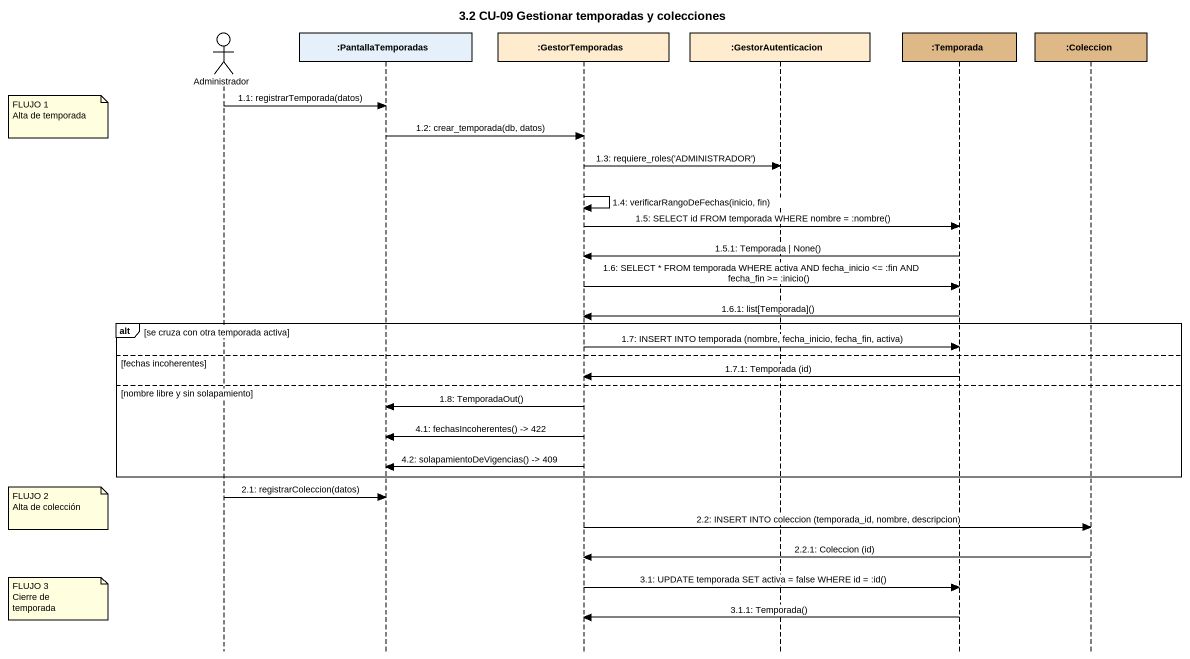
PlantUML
@startuml
title 3.2 CU-09 Gestionar temporadas y colecciones
hide footbox
actor Administrador
participant ":PantallaTemporadas" as PantallaTemporadas
participant ":GestorTemporadas" as GestorTemporadas #FFEBCD
participant ":GestorAutenticacion" as GestorAutenticacion #FFEBCD
participant ":Temporada" as Temporada #DEB887
participant ":Coleccion" as Coleccion #DEB887

Administrador -> PantallaTemporadas : 1.1: registrarTemporada(datos)
note left of Administrador
  FLUJO 1
  Alta de temporada
end note
PantallaTemporadas -> GestorTemporadas : 1.2: crear_temporada(db, datos)
GestorTemporadas -> GestorAutenticacion : 1.3: requiere_roles('ADMINISTRADOR')
GestorTemporadas -> GestorTemporadas : 1.4: verificarRangoDeFechas(inicio, fin)
GestorTemporadas -> Temporada : 1.5: SELECT id FROM temporada WHERE nombre = :nombre()
Temporada -> GestorTemporadas : 1.5.1: Temporada | None()
GestorTemporadas -> Temporada : 1.6: SELECT * FROM temporada WHERE activa AND fecha_inicio <= :fin AND fecha_fin >= :inicio()
Temporada -> GestorTemporadas : 1.6.1: list[Temporada]()
alt se cruza con otra temporada activa
  GestorTemporadas -> Temporada : 1.7: INSERT INTO temporada (nombre, fecha_inicio, fecha_fin, activa)
else fechas incoherentes
  Temporada -> GestorTemporadas : 1.7.1: Temporada (id)
else nombre libre y sin solapamiento
  GestorTemporadas -> PantallaTemporadas : 1.8: TemporadaOut()
  GestorTemporadas -> PantallaTemporadas : 4.1: fechasIncoherentes() -> 422
  GestorTemporadas -> PantallaTemporadas : 4.2: solapamientoDeVigencias() -> 409
end
Administrador -> PantallaTemporadas : 2.1: registrarColeccion(datos)
note left of Administrador
  FLUJO 2
  Alta de colección
end note
GestorTemporadas -> Coleccion : 2.2: INSERT INTO coleccion (temporada_id, nombre, descripcion)
Coleccion -> GestorTemporadas : 2.2.1: Coleccion (id)
GestorTemporadas -> Temporada : 3.1: UPDATE temporada SET activa = false WHERE id = :id()
note left of Administrador
  FLUJO 3
  Cierre de temporada
end note
Temporada -> GestorTemporadas : 3.1.1: Temporada()
@enduml
